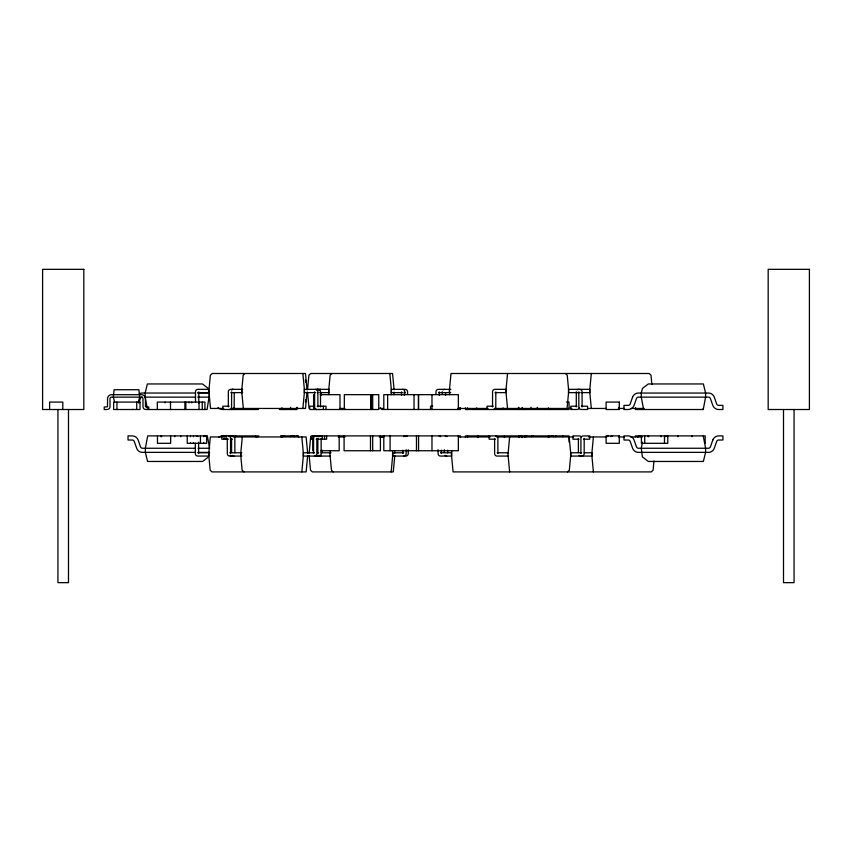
<?xml version="1.0" encoding="UTF-8"?>
<svg xmlns="http://www.w3.org/2000/svg" width="852" height="852" viewBox="0 0 852 852"><rect width="100%" height="100%" fill="white"/><g stroke="black" fill="none" stroke-linecap="round" stroke-linejoin="round"><path stroke-width="1.28" d="M242.298 436.948L240.647 454.425L242.138 470.208L243.949 471.912M302.865 408.459L304.515 390.972L302.865 373.495M305.453 402.219L305.687 399.716M307.018 392.229L305.485 408.459L233.011 408.459M307.54 389.662L308.903 375.189L310.714 373.495L392.559 373.495L394.093 389.726M301.832 471.912L303.472 454.425L301.832 436.948M307.668 455.671L306.134 471.912L211.988 471.912L210.178 470.208L208.687 454.425L210.337 436.948L222.244 436.948M309.148 453.179L310.682 436.948M330.331 450.676L329.98 454.425L331.471 470.208L333.27 471.912M391.111 394.721L391.473 390.972L389.822 373.495M393.858 394.721L394.093 392.229M391.153 471.912L392.804 454.425L392.452 450.676M394.785 455.671L393.251 471.912L312.333 471.912L310.522 470.208L309.159 455.745M451.794 450.676L451.443 454.425L453.094 471.912L651.29 471.912L653.101 470.208L653.963 461.007M507.547 373.495L505.896 390.972L507.547 408.459M509.634 436.948L507.994 454.425L509.634 471.912M591.32 373.495L589.669 390.972L591.32 408.459M593.407 436.948L591.757 454.425L593.407 471.912M209.464 394.05L207.111 409.514L145.862 409.514A2.886 2.886 0 0 1 142.976 406.628L142.976 398.789A1.651 1.651 0 0 0 141.325 397.138L111.644 397.138A1.651 1.651 0 0 0 109.993 398.789L109.993 406.628A2.886 2.886 0 0 1 107.107 409.514L104.221 409.514L104.221 407.032L107.49 406.777L107.554 398.257A4.132 4.132 0 0 1 111.111 394.7L141.869 394.7A4.132 4.132 0 0 1 145.415 398.257L145.468 406.734L148.749 407.032L148.749 409.514M642.461 442.082L641.279 448.258L642.397 456.917L648.308 461.454L703.369 461.454L705.594 452.38L705.594 448.258L703.241 435.894M138.354 402.091L139.675 397.138L138.887 389.726L114.083 389.726L113.295 397.138L114.615 402.091M138.748 403.081L140.314 398.608A2.194 2.194 0 0 1 142.38 397.138M244.982 373.495L243.171 375.189L241.691 390.972L243.342 408.459M331.939 373.495L330.129 375.189L328.638 390.972L329 394.721M567.517 471.912L569.328 470.208L570.819 454.425L569.168 436.948M208.548 456.917L202.638 461.454L147.577 461.454L145.351 452.38L145.351 448.258L147.705 435.894L207.313 435.894L209.667 448.258L198.079 448.258M229.252 409.514L229.571 409.461A2.556 2.556 0 0 0 231.563 407.469L231.616 391.877M231.254 409.514L231.563 409.461A2.556 2.556 0 0 0 233.491 407.757M231.872 409.514L232.191 409.461A2.556 2.556 0 0 0 234.194 407.469L234.236 392.623M294.984 409.514L295.303 409.461A2.556 2.556 0 0 0 297.22 407.757M316.209 409.514L316.955 409.514M283.95 435.894L283.641 435.936A2.556 2.556 0 0 0 281.82 437.374M292.151 435.894L291.831 435.936A2.556 2.556 0 0 0 290.532 436.639M493.457 409.514L493.777 409.461A2.556 2.556 0 0 0 495.779 407.469L495.821 391.877M315.911 435.894L315.591 435.936A2.556 2.556 0 0 0 313.6 437.939L313.557 453.53M318.115 435.894L317.807 435.936A2.556 2.556 0 0 0 316.507 436.639M320.214 435.894L319.638 435.894M384.295 435.894L383.986 435.936A2.556 2.556 0 0 0 382.165 437.374M405.243 435.894L404.924 435.936A2.556 2.556 0 0 0 403.624 436.639M407.331 435.894L407.022 435.936A2.556 2.556 0 0 0 405.712 436.639M526.706 435.894L526.387 435.936A2.556 2.556 0 0 0 524.576 437.374M532.99 435.894L532.67 435.936A2.556 2.556 0 0 0 531.371 436.639M608.381 435.894L608.072 435.936A2.556 2.556 0 0 0 606.762 436.639M612.567 435.894L612.258 435.936A2.556 2.556 0 0 0 610.959 436.639M639.799 435.894L639.479 435.936A2.556 2.556 0 0 0 637.669 437.374M667.02 435.894L666.711 435.936A2.556 2.556 0 0 0 665.401 436.639M232.713 389.332L232.426 389.353A2.503 2.503 0 0 0 231.275 389.843M233.341 389.332L233.054 389.353A2.503 2.503 0 0 0 231.904 389.843M317.668 389.332L317.381 389.353A2.503 2.503 0 0 0 316.23 389.843M320.405 389.332L320.118 389.353A2.503 2.503 0 0 0 318.967 389.843M444.659 389.332L444.382 389.353A2.503 2.503 0 0 0 443.221 389.843M578.689 389.332L578.412 389.353A2.503 2.503 0 0 0 577.262 389.843M314.452 456.076L314.729 456.054A2.503 2.503 0 0 0 316.827 453.956L316.848 438.482M316.656 456.076L316.944 456.054A2.503 2.503 0 0 0 318.328 455.351M403.773 456.076L404.061 456.054A2.503 2.503 0 0 0 406.148 453.956L406.18 449.728M581.788 456.076L582.076 456.054A2.503 2.503 0 0 0 584.163 453.956L584.195 438.482M242.671 389.332L230.434 389.353A2.503 2.503 0 0 0 228.336 391.441L228.315 406.926M329.117 389.332L304.281 389.332L304.281 392.623L315.346 392.623M450.889 389.332L438.098 389.353A2.503 2.503 0 0 0 436 391.441L435.979 394.359M198.047 392.623L209.102 392.623L209.102 389.332L197.611 389.353A2.503 2.503 0 0 0 195.523 391.441L195.502 402.261M230.86 392.623L242.628 392.623M317.21 392.623L317.966 392.623M319.851 392.623L329.032 392.623M402.293 392.623L391.238 392.623L391.238 389.332L405.467 389.353A2.503 2.503 0 0 1 407.554 391.441L407.575 394.359M404.285 392.623L405.03 392.623M438.524 392.623L450.708 392.623M495.065 392.623L506.131 392.623L506.131 389.332L494.639 389.353A2.503 2.503 0 0 0 492.552 391.441L492.52 406.926M579.552 392.623L568.497 392.623L568.497 389.332L589.893 389.332L589.893 392.623L580.883 392.623M195.033 393.017L141.73 393.049A6.315 6.315 0 0 0 139.27 393.826M197.653 393.017L209.464 393.017M320.203 394.668L339.991 394.668L339.991 409.514M208.357 388.48L202.446 383.954L147.375 383.954L145.149 393.017L145.149 397.138L195.033 397.138M197.653 397.138L209.464 397.138M566.399 402.091L569.04 402.091L569.04 409.514L465.48 409.514L465.48 407.863M229.209 406.212L222.841 406.212L222.841 409.514M314.175 406.212L309.798 406.212L309.798 409.514L378.767 409.514L378.767 394.668L344.325 394.668L344.325 409.514M317.178 406.212L325.986 406.212L325.986 409.514M432.688 406.212L430.505 406.212L430.505 409.514M493.233 406.212L487.046 406.212L487.046 409.514M577.006 406.212L570.819 406.212L570.819 409.514L577.549 409.461A2.556 2.556 0 0 0 579.466 407.757M581.383 406.212L587.571 406.212L587.571 409.514L580.84 409.461A2.556 2.556 0 0 1 578.849 407.469L578.796 391.877M223.746 408.459L210.519 408.459L208.868 390.972L210.359 375.189L212.169 373.495L305.485 373.495L307.018 389.726M339.49 408.459L344.932 408.459M379.236 408.459L383.293 408.459M457.609 408.459L488.036 408.459M494.32 408.459L567.07 408.459L568.721 390.972L567.23 375.189L565.43 373.495M568.06 408.459L571.809 408.459M587.688 408.459L606.422 408.459M618.328 408.459L624.388 408.459M631.002 408.459L644.229 408.459M232.788 408.683L235.258 408.683L235.258 409.514M257.517 408.683L255.046 408.683L255.046 409.514M258.348 409.514L222.596 409.514A6.294 6.294 0 0 1 217.984 407.512M258.859 435.894L221.797 435.894L221.797 439.195L228.389 439.195M298.562 435.894L280.904 435.894L280.904 436.714M233.299 436.714L235.77 436.714L235.77 435.894M258.028 436.714L255.557 436.714L255.557 435.894M234.151 436.948L306.134 436.948L307.668 453.179M338.244 436.948L345.081 436.948M379.247 436.948L383.986 436.948M458.387 436.948L490.134 436.948M496.748 436.948L573.353 436.948M588.668 436.948L606.635 436.948M618.541 436.948L624.388 436.948M630.448 436.948L642.355 436.948M231.584 439.195L232.287 439.195M313.323 439.195L311.129 439.195L311.129 435.894L460.453 435.894L460.453 437.545M316.145 439.195L326.625 439.195L326.625 435.894M495.321 439.195L489.144 439.195L489.144 435.894M579.094 439.195L572.917 439.195L572.917 435.894L579.637 435.936A2.556 2.556 0 0 1 581.458 437.374M583.482 439.195L589.669 439.195L589.669 435.894L582.938 435.936A2.556 2.556 0 0 0 580.936 437.939L580.894 453.53M195.449 448.258L142.572 448.258A2.194 2.194 0 0 1 140.505 446.799L138.162 440.079A6.294 6.294 0 0 0 132.22 435.894L128.034 435.894L128.034 440.015L132.443 440.037A2.173 2.173 0 0 1 134.19 441.261L136.863 448.759A6.315 6.315 0 0 0 141.933 452.359L195.555 452.38M320.714 450.74L339.181 450.74L339.181 435.894M198.196 452.38L209.667 452.38M197.866 452.774L208.921 452.774L208.921 456.076L197.43 456.054A2.503 2.503 0 0 1 195.342 453.956L195.321 443.147M229.816 452.774L241.798 452.774M314.473 452.774L303.248 452.774L303.248 456.076L330.203 456.076M317.86 452.774L318.605 452.774M321.193 452.774L331.013 452.774M403.688 452.774L392.57 452.774L392.57 456.076L406.159 456.054A2.503 2.503 0 0 0 408.246 453.956L408.268 449.728M440.622 452.774L451.677 452.774L451.677 456.076L440.186 456.054A2.503 2.503 0 0 1 438.098 453.956L438.066 449.728M497.163 452.774L508.218 452.774M581.682 452.774L570.584 452.774L570.584 456.076L591.991 456.076L591.991 452.774L584.259 452.774M241.84 456.076L229.39 456.054A2.503 2.503 0 0 1 227.303 453.956L227.271 438.482M508.218 456.076L496.737 456.054A2.503 2.503 0 0 1 494.639 453.956L494.618 438.482M579.701 389.332L579.978 389.353A2.503 2.503 0 0 1 582.076 391.441L582.097 406.926M402.442 389.332L402.73 389.353A2.503 2.503 0 0 1 404.817 391.441L404.838 394.359M317.487 389.332L317.764 389.353A2.503 2.503 0 0 1 319.543 390.557M318.115 389.332L318.392 389.353A2.503 2.503 0 0 1 320.49 391.441L320.512 406.926M315.485 389.332L315.772 389.353A2.503 2.503 0 0 1 317.86 391.441L317.892 406.926M580.787 456.076L580.5 456.054A2.503 2.503 0 0 1 579.115 455.351M446.757 456.076L446.469 456.054A2.503 2.503 0 0 1 445.085 455.351M321.097 456.076L320.81 456.054A2.503 2.503 0 0 1 319.425 455.351M233.98 456.076L233.693 456.054A2.503 2.503 0 0 1 232.308 455.351M231.882 456.076L231.606 456.054A2.503 2.503 0 0 1 230.21 455.351M637.701 409.514L637.392 409.461A2.556 2.556 0 0 1 635.464 407.757M524.608 409.514L524.299 409.461A2.556 2.556 0 0 1 522.372 407.757M552.096 435.894L552.416 435.936A2.556 2.556 0 0 1 553.715 436.639M524.875 435.894L525.194 435.936A2.556 2.556 0 0 1 526.493 436.639M520.689 435.894L520.998 435.936A2.556 2.556 0 0 1 522.308 436.639M319.575 409.514L318.627 409.461M495.555 435.894L495.875 435.936A2.556 2.556 0 0 1 497.866 437.939L497.919 453.53M284.131 409.514L283.822 409.461A2.556 2.556 0 0 1 281.895 407.757M445.298 435.894L445.607 435.936A2.556 2.556 0 0 1 446.906 436.639M439.014 435.894L439.323 435.936A2.556 2.556 0 0 1 440.622 436.639M317.54 435.894L317.86 435.936A2.556 2.556 0 0 1 319.159 436.639M296.602 435.894L296.911 435.936A2.556 2.556 0 0 1 298.732 437.374M232.521 435.894L232.83 435.936A2.556 2.556 0 0 1 234.832 437.939L234.875 452.774M230.423 435.894L230.743 435.936A2.556 2.556 0 0 1 232.042 436.639M228.219 435.894L228.528 435.936A2.556 2.556 0 0 1 230.53 437.939L230.572 453.53M204.448 435.894L204.768 435.936A2.556 2.556 0 0 1 206.067 436.639M196.258 435.894L196.567 435.936A2.556 2.556 0 0 1 197.877 436.639M643.633 409.514L641.279 397.138L641.279 393.017L642.397 388.48L648.308 383.954L703.369 383.954L705.594 393.017L705.594 397.138L703.241 409.514L635.432 409.514L635.432 408.683M145.149 397.138L147.268 408.268M651.876 384.401L651.003 375.189L649.192 373.495L450.996 373.495L449.355 390.972L449.707 394.721M394.551 450.676L394.785 453.179M307.54 392.229L309.063 408.459M305.453 379.736L305.687 382.239M794.064 409.514L794.064 582.662L783.51 582.662L783.51 409.514M705.168 443.317L705.168 435.894L635.432 435.894L635.432 436.714M703.07 408.683L703.07 409.514M691.973 435.894L691.973 436.714M677.936 435.894L677.936 436.714M667.776 435.894L667.776 443.317L641.396 443.317L641.396 435.894M664.752 435.894L664.752 436.714M664.485 435.894L664.485 443.317M661.184 435.894L661.184 436.714M648.617 435.894L648.617 436.714M647.989 435.894L647.989 436.714M644.698 435.894L644.698 443.317M618.989 407.309L618.989 409.514M578.391 438.482L578.391 452.359M576.293 391.728L576.293 406.926M569.04 442.082L569.04 435.894L465.48 435.894L465.48 437.545M562.757 408.683L562.757 409.514M562.757 435.894L562.757 436.714M555.845 435.894L555.845 436.714M549.561 408.683L549.561 409.514M549.561 435.894L549.561 436.714M548.411 407.863L548.411 409.514M548.411 435.894L548.411 437.545M537.314 407.309L537.314 409.514M531.03 407.309L531.03 409.514M522.02 407.863L522.02 409.514M522.02 435.894L522.02 437.545M519.092 407.863L519.092 409.514M519.092 435.894L519.092 437.545M518.463 407.309L518.463 409.514M504.427 435.894L504.427 437.545M503.074 407.863L503.074 409.514M478.047 435.894L478.047 437.545M476.694 407.863L476.694 409.514M467.567 407.863L467.567 409.514M467.567 435.894L467.567 437.545M460.399 407.863L460.399 409.514L382.367 409.461A2.556 2.556 0 0 1 380.439 407.757M459.76 407.863L459.76 409.514M458.355 409.514L458.355 394.668L383.805 394.668L383.805 409.514M458.355 435.894L458.355 450.74L383.805 450.74L383.805 435.894M449.579 389.332L449.579 392.623M447.651 450.133L447.651 452.774M445.553 392.623L445.553 395.264M444.35 449.728L444.35 452.359M442.263 391.728L442.263 394.359M441.368 450.133L441.368 453.53M439.27 391.877L439.27 395.264M431.975 394.668L431.975 409.514M431.975 435.894L431.975 450.74M418.566 394.668L418.566 409.514M418.566 435.894L418.566 450.74M418.428 394.668L418.428 409.514M416.468 435.894L416.468 450.74M414.029 394.668L414.029 409.514M404.285 391.877L404.285 395.264M402.879 450.133L402.879 453.53M401.548 391.877L401.548 395.264M390.088 435.894L390.088 450.74M387.639 394.668L387.639 409.514M380.407 435.894L380.407 450.74L344.091 450.74L344.091 435.894M372.707 394.668L372.707 409.514M372.686 435.894L372.686 450.74M371.099 394.668L371.099 409.514M370.705 394.668L370.705 409.514M370.482 435.894L370.482 450.74M328.872 389.332L328.872 392.623M324.537 435.894L324.537 439.195M323.366 406.212L323.366 409.514M322.322 435.894L322.322 439.195M321.992 450.133L321.992 452.774M321.3 392.623L321.3 395.264M321.151 438.482L321.129 453.956A2.503 2.503 0 0 1 319.042 456.054L318.755 456.076A2.503 2.503 0 0 1 317.327 455.351M317.86 438.248L317.86 453.53M314.59 391.877L314.633 407.469A2.556 2.556 0 0 0 316.635 409.461M313.6 394.668L313.6 409.514M312.79 435.894L312.79 450.74M296.943 407.309L296.943 409.514L279.413 409.514L279.413 408.683M295.101 408.683L295.101 409.514M294.089 435.894L294.206 436.714M292.609 408.683L292.609 409.514M290.553 407.309L290.553 409.514M281.022 435.894L281.022 436.714M241.915 389.332L241.915 392.623M240.882 452.774L240.882 456.076M231.584 438.482L231.584 452.359M226.1 435.894L226.1 439.195M224.012 435.894L224.012 439.195M206.674 435.894L206.674 443.317L187.248 443.317L187.248 435.894M204.927 409.514L204.927 402.091L157.311 402.091L157.311 409.514M203.681 435.894L203.681 436.714M203.681 442.486L203.681 443.317M202.243 402.091L202.243 409.514M200.444 435.894L200.444 443.317M199.027 402.091L199.027 409.514M198.793 391.877L198.793 403.188M198.612 442.209L198.612 453.53M193.489 435.894L193.489 436.714M193.489 442.486L193.489 443.317M191.743 402.091L191.743 402.911M190.486 435.894L190.486 436.714M190.486 442.486L190.486 443.317M189.048 402.091L189.048 402.911M185.832 402.091L185.832 409.514M184.895 402.091L184.895 409.514M180.709 435.894L180.709 436.714M174.735 435.894L174.735 436.714M170.645 435.894L170.645 443.317L157.46 443.317L157.46 435.894M170.496 402.091L170.496 409.514M165.107 402.091L165.107 402.911M161.55 435.894L161.55 436.714M160.921 435.894L160.921 436.714M136.725 402.091L136.725 409.514M116.937 402.091L116.937 409.514M68.49 409.514L68.49 582.662L57.936 582.662L57.936 409.514M62.803 409.514L62.803 402.091L49.608 402.091L49.608 409.514M133.306 409.375A6.294 6.294 0 0 1 132.028 409.514M218.655 437.449A6.294 6.294 0 0 1 222.787 435.894M321.257 436.639A2.556 2.556 0 0 0 319.947 435.936A2.556 2.556 0 0 0 318.595 436.639M632.578 397.149L630.118 404.146A2.173 2.173 0 0 1 628.382 405.371L623.962 405.392L623.962 409.514L628.158 409.514A6.294 6.294 0 0 0 634.09 405.318L636.444 398.608A2.194 2.194 0 0 1 638.51 397.138L708.363 397.138A2.194 2.194 0 0 1 710.44 398.608L712.783 405.318A6.294 6.294 0 0 0 718.715 409.514L722.911 409.514L722.911 405.392L718.502 405.371A2.173 2.173 0 0 1 716.756 404.146L714.082 396.649A6.315 6.315 0 0 0 709.013 393.049L637.86 393.049A6.315 6.315 0 0 0 632.791 396.649L632.578 397.149M712.783 440.079L710.44 446.799A2.194 2.194 0 0 1 708.363 448.258L638.51 448.258A2.194 2.194 0 0 1 636.444 446.799L634.09 440.079A6.294 6.294 0 0 0 628.158 435.894L623.962 435.894L623.962 440.015L628.382 440.037A2.173 2.173 0 0 1 630.118 441.261L632.791 448.759A6.315 6.315 0 0 0 637.86 452.359L709.013 452.359A6.315 6.315 0 0 0 714.082 448.759L716.756 441.261A2.173 2.173 0 0 1 718.502 440.037L722.911 440.015L722.911 435.894L718.715 435.894A6.294 6.294 0 0 0 712.783 440.079M83.826 269.339L42.6 269.339L42.6 409.514L83.826 409.514L83.826 269.339M809.4 269.339L768.174 269.339L768.174 409.514L809.4 409.514L809.4 269.339M140.026 402.091L113.635 402.091L113.635 409.514L140.026 409.514L140.026 402.091M619.298 402.091L606.102 402.091L606.102 409.514L619.298 409.514L619.298 402.091M619.298 435.894L606.102 435.894L606.102 443.317L619.298 443.317L619.298 435.894"/></g></svg>
